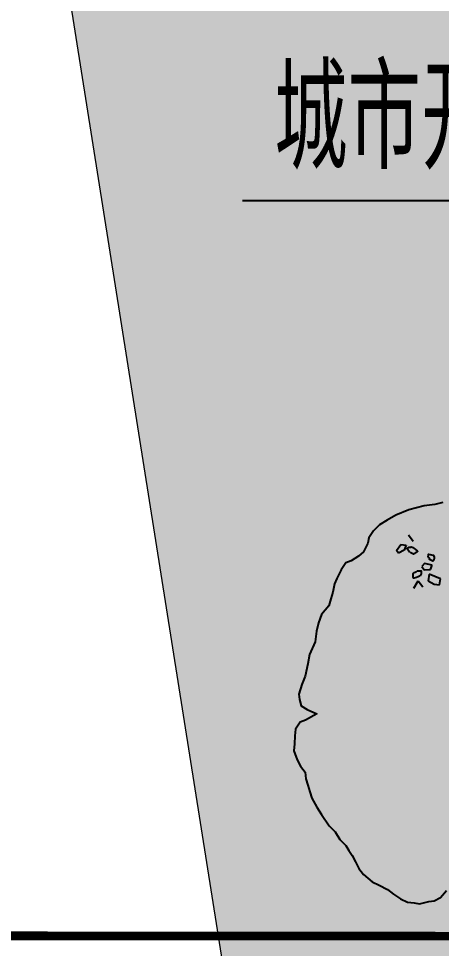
# Model space of a CAD drawing. Header units: metres. Extents: x 71066629 to 71645179, y 84793221 to 85208804.
# Drawn here: x 71295624 to 71302617, y 85024630 to 85040014 of the extents above; entities that cross this region are included whole.
import ezdxf

# ---------------------------------------------------------------- set-up
doc = ezdxf.new("R2010")
doc.units = ezdxf.units.M
doc.header["$LTSCALE"] = 1000
doc.linetypes.add('HIDDENX2', pattern=[19.049999999999997, 12.7, -6.35])
for name, color, linetype in [('A_N_DIM_LEAD', 3, 'Continuous'), ('A_N_PUB_TEXT', 7, 'Continuous'), ('A_SITEP_PLANT', 85, 'Continuous'), ('G-BSMT-OTLN', 5, 'HIDDENX2'), ('G-PLTG', 105, 'Continuous')]:
    doc.layers.add(name, color=color, linetype=linetype)
doc.layers.add('G-ROAD-园区', color=175, linetype='Continuous', lineweight=13)
doc.styles.add('_TCH_DIM', font='SIMPLEX', dxfattribs={"bigfont": 'GBCBIG'})

# ---------------------------------------------------------------- blocks, each defined once
blk = doc.blocks.new('A$C1F6C256B')
at = {"layer": 'A_SITEP_PLANT'}
for p, q in [((1318.097973540018, 4291.727245808463), (1264.785407084681, 4363.345617559448)), ((1318.097973540018, 4291.727245808463), (1264.785407084681, 4363.345617559448)), ((1131.893351090257, 4190.971924650774), (1180.97796724987, 4259.3547952433)), ((1131.893351090257, 4190.971924650774), (1180.97796724987, 4259.3547952433)), ((1180.97796724987, 4259.3547952433), (1239.312438831316, 4251.565258438088)), ((1180.97796724987, 4259.3547952433), (1239.312438831316, 4251.565258438088)), ((1239.312438831316, 4251.565258438088), (1216.066580242769, 4195.043071364839)), ((1239.312438831316, 4251.565258438088), (1216.066580242769, 4195.043071364839)), ((1153.378962853807, 4162.947876524821), (1131.893351090257, 4190.971924650774)), ((1153.378962853807, 4162.947876524821), (1131.893351090257, 4190.971924650774)), ((1216.066580242769, 4195.043071364839), (1153.378962853807, 4162.947876524821)), ((1216.066580242769, 4195.043071364839), (1153.378962853807, 4162.947876524821)), ((1443.599912244768, 4047.569325305172), (1412.406469291018, 4015.14843804267)), ((1443.599912244768, 4047.569325305172), (1412.406469291018, 4015.14843804267)), ((1412.406469291018, 4015.14843804267), (1437.551128740248, 3979.799049899768)), ((1412.406469291018, 4015.14843804267), (1437.551128740248, 3979.799049899768)), ((1527.147797315032, 4031.345237376518), (1443.599912244768, 4047.569325305172)), ((1527.147797315032, 4031.345237376518), (1443.599912244768, 4047.569325305172)), ((1508.979310402123, 3981.800584983721), (1527.147797315032, 4031.345237376518)), ((1508.979310402123, 3981.800584983721), (1527.147797315032, 4031.345237376518)), ((1437.551128740248, 3979.799049899768), (1508.979310402123, 3981.800584983721)), ((1437.551128740248, 3979.799049899768), (1508.979310402123, 3981.800584983721)), ((1494.476424120192, 3932.00725420806), (1481.948406350101, 3857.120886165416)), ((1494.476424120192, 3932.00725420806), (1481.948406350101, 3857.120886165416)), ((1618.293994075386, 3878.891576869588), (1494.476424120192, 3932.00725420806)), ((1618.293994075386, 3878.891576869588), (1494.476424120192, 3932.00725420806)), ((1323.758009000041, 3777.950554907555), (1370.373561948189, 3859.040769412183)), ((1323.758009000041, 3777.950554907555), (1370.373561948189, 3859.040769412183)), ((1370.373561948189, 3859.040769412183), (1423.29154575523, 3793.454137153924)), ((1370.373561948189, 3859.040769412183), (1423.29154575523, 3793.454137153924)), ((1481.948406350101, 3857.120886165416), (1549.887928289943, 3821.749297759758)), ((1481.948406350101, 3857.120886165416), (1549.887928289943, 3821.749297759758)), ((1549.887928289943, 3821.749297759758), (1606.878234266653, 3813.219474645012)), ((1549.887928289943, 3821.749297759758), (1606.878234266653, 3813.219474645012)), ((1606.878234266653, 3813.219474645012), (1618.293994075386, 3878.891576869588)), ((1606.878234266653, 3813.219474645012), (1618.293994075386, 3878.891576869588)), ((1423.29154575523, 3793.454137153924), (1423.29154575523, 3793.454137153924)), ((1423.29154575523, 3793.454137153924), (1423.29154575523, 3793.454137153924))]:
    blk.add_line(p, q, dxfattribs=at)
for points in [[(1642.305664752203, 4721.926305813075), (1556.382073184126, 4698.663585379749), (1439.765333458432, 4687.137301912531), (1267.807040899759, 4640.801579416671), (1126.351758878562, 4582.712403277168), (1028.699635377969, 4528.748435532529), (945.549205326126, 4476.422053269635), (878.4789468033123, 4410.913125867752), (827.356295871723, 4332.412803338433), (818.5908894624445, 4272.666669974831), (768.921014415333, 4179.539820859034), (714.9463471671334, 4129.894665983651), (631.803126731771, 4077.567220263795), (575.0354790056008, 4057.186244616838), (523.9128280024161, 3978.68592192579), (474.2627719888114, 3885.358555483108), (450.850324730156, 3824.36719942966), (430.3491767723463, 3733.920882148901), (408.3824696831871, 3658.302304325247), (386.4355815559393, 3582.483208958671), (307.7082624550094, 3486.484350815736), (272.5798926819116, 3394.592293437483), (252.0589258337859, 3304.346493717283), (234.4364749674569, 3184.846945703437), (174.5682365890243, 3046.399972258864), (155.493009838101, 2941.526950759377), (124.7608963397215, 2806.162239437108), (89.71824310789816, 2714.481130562898), (56.03561357589206, 2607.961851351254), (61.77911023132037, 2549.852240093344), (83.61538768949686, 2478.360629601783), (146.1463511046022, 2440.431476439466), (253.997510519519, 2392.213385480893), (128.6153643845464, 2320.940968659212), (71.74921679752879, 2300.550257387659), (20.62656586657977, 2222.049934777431), (13.2154354804079, 2147.667539355782), (7.321690448035952, 2058.867479724402), (0.002024136018008, 1984.49412459007), (39.14035925449571, 1885.373097831995), (75.49814933928428, 1815.318555576203), (126.4707256511902, 1746.907448278682), (133.6796076080063, 1673.971856564633), (155.4172115197289, 1602.472269467224), (177.2338440620806, 1531.179417454725), (198.9714479016257, 1459.679830276844), (252.7370048359153, 1362.004543759744), (305.1482856743969, 1278.965519363468), (390.9609190578922, 1154.92105175191), (456.4551817540778, 1087.945253680053), (508.7944697493222, 1004.700189383439), (574.2954203562695, 937.7286046498921), (609.2148536454188, 882.2984616172907), (644.127251292346, 826.8676231847785), (680.4917294316692, 756.8172939975339), (716.8569028186612, 686.7599291134393), (767.7306316820323, 618.3426041385392), (863.8463973519974, 539.420811531425), (941.004756412236, 502.9356396010262), (1034.228346352058, 453.2753263484337), (1098.185752463935, 400.9141919470276), (1176.880620377022, 349.8178741494485), (1254.058450668294, 313.1357026864716), (1328.325329246116, 305.9049743505893), (1388.075921456854, 297.0405466816446), (1488.626734983875, 321.7490070864151), (1546.931587025989, 327.5118011157319), (1616.900187628286, 363.7687392335793), (1682.623727331346, 443.9093473517278)], [(1275.627086627472, 4173.815905408759), (1251.848739111505, 4211.730054174346), (1250.969436887768, 4213.465432038094), (1250.229151814012, 4214.809597481974), (1253.678788076271, 4217.779196506919), (1261.457894387306, 4221.986621536926), (1271.621917139914, 4227.644627554313), (1279.098735588486, 4230.81334516505), (1289.096590515168, 4230.991617881868), (1295.40965750441, 4232.62797695896), (1304.74354291975, 4230.314459499612), (1307.146829766571, 4229.53961617325), (1312.413894927479, 4227.428015078127), (1325.928858308238, 4219.659489149141), (1340.798430910043, 4205.346683892916), (1361.895342663222, 4187.400931392884), (1363.534401119512, 4184.124388399767), (1364.495022698306, 4182.599524501217), (1360.643187497568, 4178.577790700365), (1353.241805173981, 4171.573030626372), (1343.077782565088, 4165.915024546208), (1334.83585628873, 4160.244520426088), (1327.839000897599, 4156.316888669681), (1321.205054252758, 4153.838908700826), (1313.892607270565, 4154.128535494965), (1304.120377056301, 4158.828443558538), (1290.967974618194, 4168.050139294501), (1288.966355075536, 4169.873512543389), (1287.246509114339, 4172.943146307225), (1286.767425493919, 4173.702147376811), (1285.607450586278, 4176.219689219026)], [(1275.627086627472, 4173.815905408759), (1251.848739111505, 4211.730054174346), (1250.969436887768, 4213.465432038094), (1250.229151814012, 4214.809597481974), (1253.678788076271, 4217.779196506919), (1261.457894387306, 4221.986621536926), (1271.621917139914, 4227.644627554313), (1279.098735588486, 4230.81334516505), (1289.096590515168, 4230.991617881868), (1295.40965750441, 4232.62797695896), (1304.74354291975, 4230.314459499612), (1307.146829766571, 4229.53961617325), (1312.413894927479, 4227.428015078127), (1325.928858308238, 4219.659489149141), (1340.798430910043, 4205.346683892916), (1361.895342663222, 4187.400931392884), (1363.534401119512, 4184.124388399767), (1364.495022698306, 4182.599524501217), (1360.643187497568, 4178.577790700365), (1353.241805173981, 4171.573030626372), (1343.077782565088, 4165.915024546208), (1334.83585628873, 4160.244520426088), (1327.839000897599, 4156.316888669681), (1321.205054252758, 4153.838908700826), (1313.892607270565, 4154.128535494965), (1304.120377056301, 4158.828443558538), (1290.967974618194, 4168.050139294501), (1288.966355075536, 4169.873512543389), (1287.246509114339, 4172.943146307225), (1286.767425493919, 4173.702147376811), (1285.607450586278, 4176.219689219026)], [(1490.44396796485, 4101.774085758516), (1527.344340312586, 4080.534451371496), (1532.834069900273, 4080.267145426624), (1536.381004613184, 4080.212768221071), (1538.124446159345, 4080.992517290317), (1541.914496335609, 4083.590809898218), (1543.68008476618, 4086.1950350923), (1548.317131029209, 4093.530447860365), (1551.278625171632, 4107.58444686691), (1551.632291299175, 4119.35237497298), (1547.336139428313, 4129.044460892095), (1543.998217826185, 4136.202617039031), (1538.752483211516, 4139.122679577442), (1523.566838828207, 4140.253938091279), (1508.525562902505, 4145.036935877899), (1489.676461344469, 4148.434742356884), (1485.230405518261, 4150.425014833804), (1483.628024628153, 4150.266637093155), (1480.486995974498, 4137.004798532697), (1479.288130049361, 4122.521139171062), (1480.948171536555, 4120.05657557727), (1487.975536992541, 4115.490320378478), (1493.155362588121, 4107.100434102089), (1498.459390019532, 4102.56632215617)], [(1490.44396796485, 4101.774085758516), (1527.344340312586, 4080.534451371496), (1532.834069900273, 4080.267145426624), (1536.381004613184, 4080.212768221071), (1538.124446159345, 4080.992517290317), (1541.914496335609, 4083.590809898218), (1543.68008476618, 4086.1950350923), (1548.317131029209, 4093.530447860365), (1551.278625171632, 4107.58444686691), (1551.632291299175, 4119.35237497298), (1547.336139428313, 4129.044460892095), (1543.998217826185, 4136.202617039031), (1538.752483211516, 4139.122679577442), (1523.566838828207, 4140.253938091279), (1508.525562902505, 4145.036935877899), (1489.676461344469, 4148.434742356884), (1485.230405518261, 4150.425014833804), (1483.628024628153, 4150.266637093155), (1480.486995974498, 4137.004798532697), (1479.288130049361, 4122.521139171062), (1480.948171536555, 4120.05657557727), (1487.975536992541, 4115.490320378478), (1493.155362588121, 4107.100434102089), (1498.459390019532, 4102.56632215617)], [(1357.655395998212, 3967.248833671154), (1402.396260361944, 3969.038783930184), (1404.119598314923, 3969.00664058706), (1405.942315493478, 3968.984319783165), (1406.798838613148, 3964.415573714272), (1406.548391434597, 3955.691440926196), (1406.294452192378, 3943.929817555909), (1405.282736980764, 3935.73787074053), (1400.465055309353, 3927.166193862737), (1398.554218983685, 3920.910142390785), (1392.27462220093, 3913.813782051526), (1390.309680297214, 3912.202234639263), (1385.797715451452, 3908.72268330594), (1372.304766496353, 3900.91336235404), (1352.443665095314, 3895.106812188489), (1326.226651276928, 3886.03985722363), (1322.780854808923, 3886.104230834055), (1320.977077083197, 3885.925947225653), (1319.320527515258, 3891.428001303022), (1316.827273933042, 3901.298283906246), (1317.081213175145, 3913.059907204908), (1316.411556208448, 3922.907956080773), (1316.62120153819, 3931.020627021062), (1317.751482790278, 3938.012986834307), (1321.404248933599, 3944.039808435017), (1330.507454616658, 3950.196841057303), (1345.000947489636, 3957.092672944884), (1347.666536471748, 3957.761089935521), (1351.213471184019, 3957.706712658226), (1352.114920292574, 3957.795811000339), (1354.77899768966, 3957.455248996645)], [(1357.655395998212, 3967.248833671154), (1402.396260361944, 3969.038783930184), (1404.119598314923, 3969.00664058706), (1405.942315493478, 3968.984319783165), (1406.798838613148, 3964.415573714272), (1406.548391434597, 3955.691440926196), (1406.294452192378, 3943.929817555909), (1405.282736980764, 3935.73787074053), (1400.465055309353, 3927.166193862737), (1398.554218983685, 3920.910142390785), (1392.27462220093, 3913.813782051526), (1390.309680297214, 3912.202234639263), (1385.797715451452, 3908.72268330594), (1372.304766496353, 3900.91336235404), (1352.443665095314, 3895.106812188489), (1326.226651276928, 3886.03985722363), (1322.780854808923, 3886.104230834055), (1320.977077083197, 3885.925947225653), (1319.320527515258, 3891.428001303022), (1316.827273933042, 3901.298283906246), (1317.081213175145, 3913.059907204908), (1316.411556208448, 3922.907956080773), (1316.62120153819, 3931.020627021062), (1317.751482790278, 3938.012986834307), (1321.404248933599, 3944.039808435017), (1330.507454616658, 3950.196841057303), (1345.000947489636, 3957.092672944884), (1347.666536471748, 3957.761089935521), (1351.213471184019, 3957.706712658226), (1352.114920292574, 3957.795811000339), (1354.77899768966, 3957.455248996645)]]:
    blk.add_lwpolyline(points, dxfattribs=at)
blk.add_lwpolyline([(1131.89335030329, 4190.971926654224), (1131.89335030329, 4190.971926654224)], close=True, dxfattribs=at)
blk.add_lwpolyline([(1131.89335030329, 4190.971926654224), (1131.89335030329, 4190.971926654224)], close=True, dxfattribs=at)

msp = doc.modelspace()

# ---------------------------------------------------------------- hatches: boundary and pattern name
at = {"layer": 'G-PLTG'}
h = msp.add_hatch(dxfattribs=at)
h.set_pattern_fill('CROSS', color=256, scale=500, style=0)
h.set_pattern_definition([(0, (0, 0), (793.75, 793.75), [396.875, -1190.625]), (90, (198.4375, -198.4375), (-793.75, 793.75), [396.875, -1190.625])])
h.paths.add_polyline_path([(71319266.16420974, 85061914.20373057), (71338259.79781386, 85064922.49975866), (71337581.37041855, 85069205.92175344), (71314395.56959212, 85065533.65166606), (71315881.2589365, 85056153.37831788), (71294500.83823174, 85052767.05234197), (71295617.83755454, 85045714.59619378), (71312696.30574921, 85048419.55982737), (71313572.33875631, 85042888.50511622), (71296493.87056583, 85040183.54148757), (71299649.65172836, 85020258.72341262), (71318608.1060342, 85020100.38491496), (71380689.756445, 85019539.15440606), (71377332.34291835, 85040737.02916977), (71356552.9134006, 85037445.89085911), (71358430.12698108, 85025593.63077186), (71331762.56001942, 85021369.90310389), (71328477.43625359, 85042111.35825635), (71322551.2879756, 85041172.74857809)])

# ---------------------------------------------------------------- linework, layer by layer
at = {"layer": 'A_N_DIM_LEAD'}
msp.add_line((71309481.31604248, 85036996.98398018), (71299325.28561205, 85036996.98398018), dxfattribs=at)
msp.add_line((71309481.31604248, 85036996.98398018), (71299325.28561205, 85036996.98398018), dxfattribs=at)
at = {"layer": 'G-BSMT-OTLN', "ltscale": 0.1, "const_width": 200}
msp.add_lwpolyline([(71157191.58090669, 85140759.55333252), (71157191.58090669, 85135259.55333154), (71153991.5812761, 85135259.55333154), (71153991.58127633, 85005669.52005905), (71165691.58195624, 85007522.61812352), (71165691.58119047, 85013394.9157322), (71238076.46104214, 85024859.55444618), (71460791.5816469, 85024859.55444579), (71460791.58164707, 85127259.5534181), (71457591.58201651, 85127259.5534181), (71457591.58201635, 85140759.5547513)], close=True, dxfattribs=at)
at = {"layer": 'G-ROAD-园区'}
msp.add_line((71294500.83823171, 85052767.05234197), (71299649.65172836, 85020258.72341262), dxfattribs=at)

# ---------------------------------------------------------------- block references
at = {"layer": 'A_SITEP_PLANT', "xscale": 1.5, "yscale": 1.5, "zscale": 1.5}
msp.add_blockref('A$C1F6C256B', (71300174.7518376, 85024924.43742058), dxfattribs=at)

# ---------------------------------------------------------------- texts
at = {"layer": 'A_N_PUB_TEXT', "style": '_TCH_DIM'}
msp.add_text('城市开放空间控制线', height=1687.943262411348, dxfattribs=at).set_placement((71299850.28561205, 85037521.98398018))
msp.add_text('城市开放空间控制线', height=1687.943262411348, dxfattribs=at).set_placement((71299850.28561205, 85037521.98398018))

doc.saveas('drawing.dxf')
